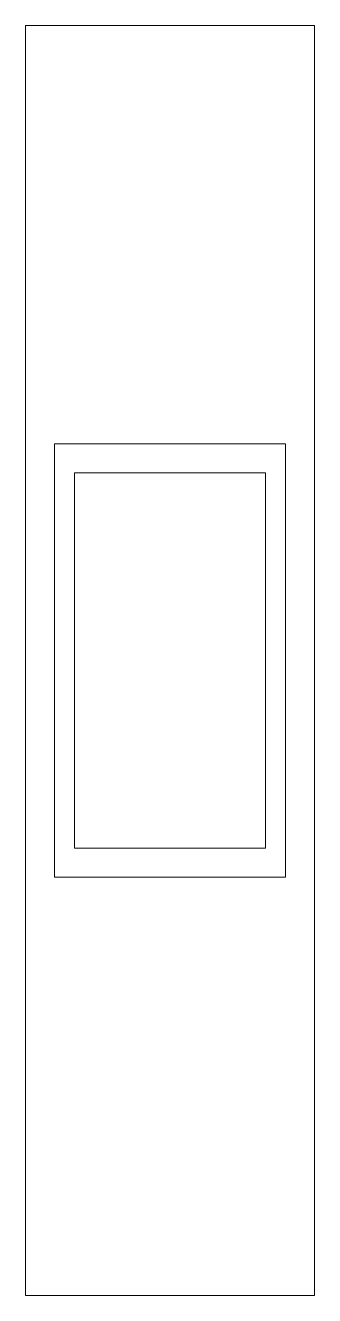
# Model space of a CAD drawing. Header units: millimetres. Extents: x 0 to 100, y 0 to 440.
import ezdxf

# ---------------------------------------------------------------- set-up
doc = ezdxf.new("R2010")
doc.units = ezdxf.units.MM
doc.layers.add('SICHTBAR', color=7, linetype='Continuous', lineweight=0)

msp = doc.modelspace()

# ---------------------------------------------------------------- linework, layer by layer
at = {"layer": 'SICHTBAR'}
for p, q in [((0, 0), (0, 440)), ((0, 440), (100, 440)), ((100, 440), (100, 0)), ((10, 295), (90, 295)), ((10, 145), (10, 295)), ((90, 295), (90, 145)), ((17, 285), (17, 155)), ((83, 285), (17, 285)), ((83, 155), (83, 285)), ((17, 155), (83, 155)), ((90, 145), (10, 145)), ((100, 0), (0, 0))]:
    msp.add_line(p, q, dxfattribs=at)

doc.saveas('drawing.dxf')
